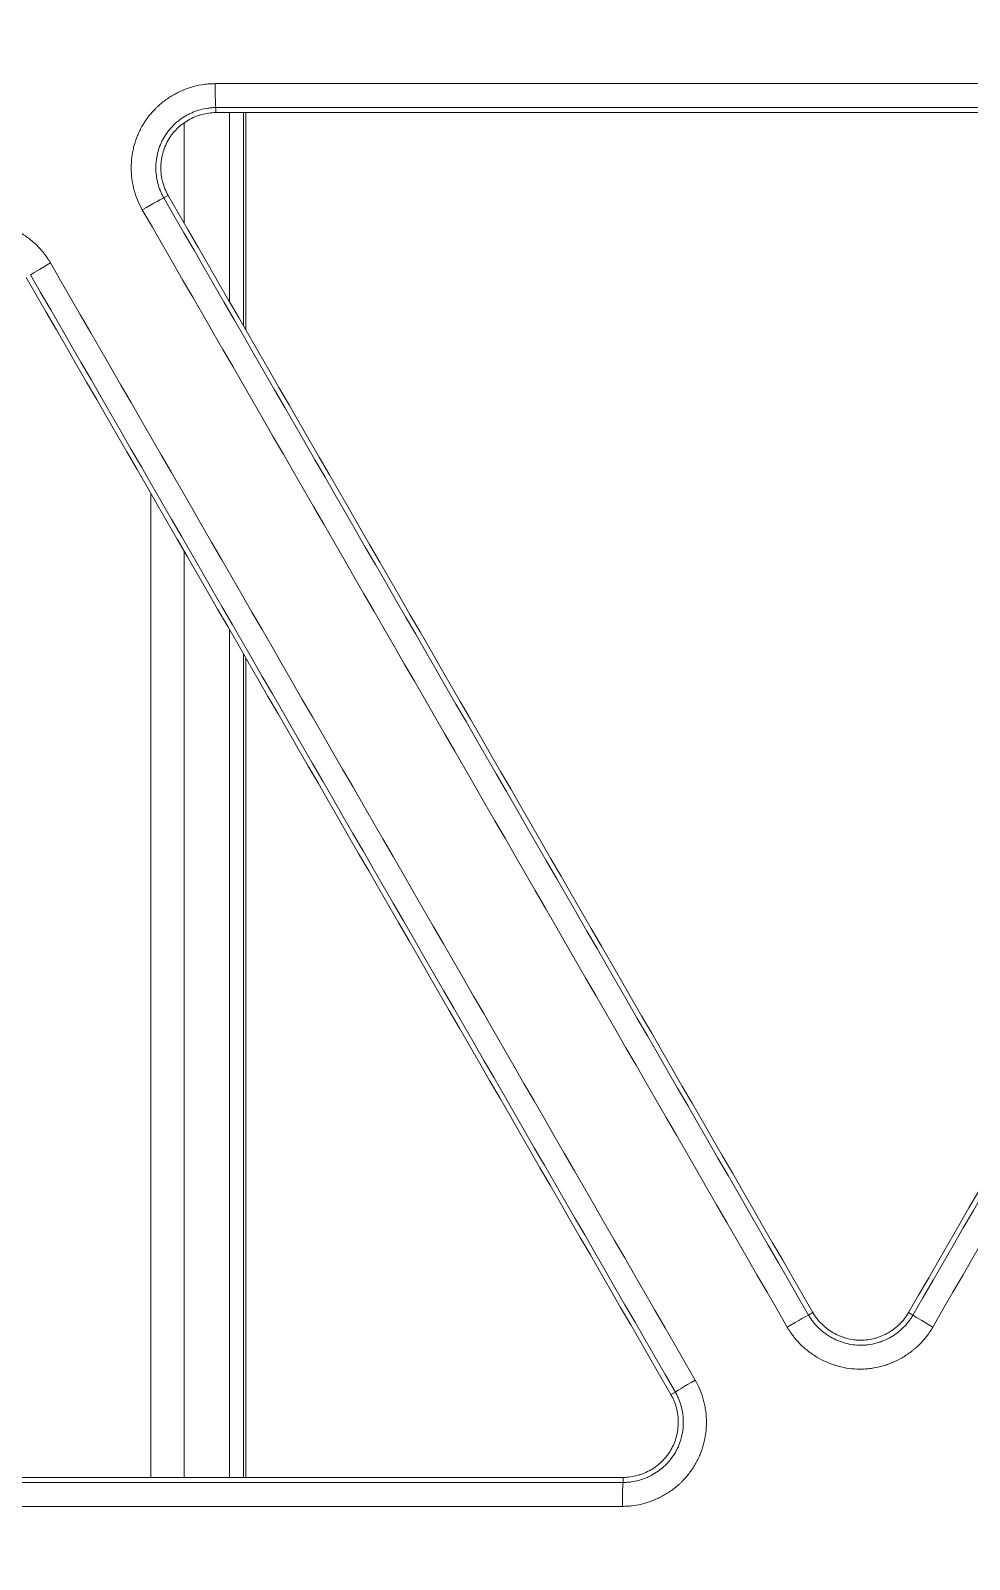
# Model space of a CAD drawing. Header units: inches. Extents: x 405346 to 489838, y -25612 to 14934.
# Drawn here: x 467052.82 to 467071.44, y 4321.43 to 4351.74 of the extents above; entities that cross this region are included whole.
import ezdxf

# ---------------------------------------------------------------- set-up
doc = ezdxf.new("R2010")
doc.units = ezdxf.units.IN
doc.header["$LTSCALE"] = 200
doc.header["$MEASUREMENT"] = 0
doc.layers.add('SS-EQ', color=2, linetype='Continuous', lineweight=20)

# ---------------------------------------------------------------- blocks, each defined once
blk = doc.blocks.new('4way무풍')
at = {"layer": 'SS-EQ'}
for p, q in [((-187.7710692955439, 28.78215791362784), (-187.7711869863019, 28.68233715994072)), ((-187.5047764776279, 24.93483288069672), (-187.5047764776279, 28.68136701418991)), ((-187.2214730886372, 24.44607433776899), (-187.2214730886372, 28.67952424226193)), ((-187.1786081873175, 28.68157706409824), (-187.1786081873175, 24.36967750289983)), ((-188.3980593676449, 28.47093392959938), (-188.3980593676449, 26.48213497327377)), ((-188.718935285364, 27.04078833431727), (-188.8048794464443, 26.99109553589639)), ((-189.0623097598802, 21.13075315974773), (-189.0623097598802, 1.626463571680757)), ((-188.3980593676449, 19.97934004553633), (-188.3980593676449, 1.626274158114433)), ((-187.5047764776279, 1.626274158114433), (-187.5047764776279, 18.43203795295928)), ((-187.2214730886383, 1.628357016282875), (-187.2214730886372, 17.94323120961992)), ((-187.1786081873175, 17.86675529385778), (-187.1786081873175, 1.625954649955555)), ((-176.0175098864349, 4.842666095509227), (-175.9315416157212, 4.892364949822515)), ((-174.036044745862, 4.892364928226383), (-173.9490644422649, 4.842209927607581)), ((-178.747035979905, 3.266837787201496), (-178.6600472960504, 3.316994334693184)), ((-179.6947233282711, 1.525434970989537), (-179.6948106507822, 1.625288749195506))]:
    blk.add_line(p, q, dxfattribs=at)
for centre, major_axis, ratio, start_param, end_param in [((-187.7705110308854, 29.25571798855764), (0, -0.4738490601203892), 0.03373459332200956, 4.710823222091021, 6.248338750362073), ((-189.2148440981008, 26.7540545253086), (-0.4103655952522485, -0.2369240595850156), 0.01824406198119687, 3.176505051698655, 4.741165264377307), ((-191.037149979723, 25.7019402753642), (0.4103655567884055, 0.2369241262065104), 0.01834593271804656, 1.599915865283826, 3.106680190365071), ((-176.4274907937758, 4.605653201424547), (-0.4103655338916438, -0.2369241658649502), 0.0162736142346841, 3.176503861078957, 4.740016801721282), ((-173.5388202907505, 4.605652973668537), (0.410365558553882, -0.2369241231486079), 0.01555554373730861, 3.176503464371411, 4.684883265919639), ((-178.2497964396763, 3.5535396604686), (-0.4103655655603247, -0.2369241110130652), 0.01636606129696258, 4.740311441033879, 6.248274043998194), ((-179.6940795541098, 1.051874687503674), (-0.0001044194713691496, 0.4738490486152212), 0.03260133429902803, 0.03490936023493213, 1.570728462346771)]:
    blk.add_ellipse(centre, major_axis=major_axis, ratio=ratio, start_param=start_param, end_param=end_param, dxfattribs=at)
for points, knots in [([(-346.3586152342846, -0.0002381971271969824), (-346.358615234986, 27.81152594736615), (-346.3586200064554, 55.62329006511278), (-346.3586175411046, 97.34093619993281), (-346.3586152480355, 111.2468182378847), (-346.3586162311984, 139.0585822961315), (-346.358619239787, 152.9644643214056), (-346.3586466553866, 180.7762282946353), (-346.3586198327537, 194.6821102496365), (-346.3587697917809, 222.4938740885725), (-346.3589256727016, 236.3997559724557), (-346.358451412217, 257.2585787568669), (-346.3583012259062, 264.2115175971486), (-346.3589754128407, 272.9026980614767), (-346.3592512592641, 274.6409357111623), (-346.359117151512, 277.2482860214988), (-346.3589413873408, 278.1174013212392), (-346.3583182667324, 279.8556288740897), (-346.3579072160445, 280.7247415031215), (-346.3577131156654, 282.0284152657482), (-346.3577308685678, 282.462974139224), (-346.35809166877, 283.3320955574628), (-346.3585451518879, 283.766659274082), (-346.3589648334988, 284.4185012466814), (-346.3590920817107, 284.6357816551067), (-346.3588443755398, 285.0703365457492), (-346.3583514310603, 285.2876097103897), (-346.3553866926541, 285.7221336389355), (-346.3529344373184, 285.9393846249034), (-346.3454423922634, 286.3738574718957), (-346.3404637801681, 286.5910800160667), (-346.3219637856968, 287.2427075210321), (-346.3049341734844, 287.6770729730181), (-346.2617195767446, 288.5457007403953), (-346.2354841530407, 288.9799624945714), (-346.1736915708605, 289.8483810017717), (-346.1381408397467, 290.2825378262141), (-346.0778102311815, 290.9336941526033), (-346.0565269795673, 291.1507757150034), (-346.011704743512, 291.5841350427113), (-345.893966805795, 292.6659884227196), (-345.7479999691541, 293.7401668036366), (-345.4789327662348, 295.4491947463886), (-345.3266384597613, 296.2988798259174), (-344.8169976230634, 298.8335908680851), (-344.4068870857568, 300.504271015427), (-343.6868189716361, 302.9817695727074), (-343.17181141217, 304.6239294846039), (-342.2940307973818, 307.0585478076559), (-341.6379104887561, 308.6623406868176), (-341.1187398190601, 309.8578224435699), (-340.941165962697, 310.2550882442413), (-340.7134924567653, 310.7501190382283), (-340.6676591931972, 310.8490760788158), (-340.5755165767602, 311.0466304713883), (-340.4365722308856, 311.3424592307383), (-339.9190973187659, 312.4216489235107), (-339.0289021593868, 314.1577062625321), (-338.1769777981424, 315.6591232419984), (-336.8541056243216, 317.8802800829723), (-335.912284633812, 319.3198111969417), (-334.4099039134963, 321.4173924131999), (-333.378436353907, 322.7952099005745), (-331.7413275214672, 324.8000428325167), (-330.5893814115907, 326.0949215490771), (-329.7023253117163, 327.0501806755714), (-329.4027887353059, 327.3659491668549), (-329.0234989536681, 327.7573078619683), (-328.9473957617851, 327.8354134335719), (-328.7948869455267, 327.9910996292991), (-328.5656012084711, 328.2239130039914), (-327.719147840147, 329.0696987750655), (-326.3029330547969, 330.4110875928198), (-324.3495274803872, 332.1103831781521), (-322.331761494475, 333.7214955651479), (-320.943877139165, 334.7370555941388), (-319.5345899822341, 335.7232906450842), (-318.819236729884, 336.2017343459758), (-317.3670541306931, 337.129196348767), (-315.8933984229304, 338.0272370437759), (-314.3764002056553, 338.865892148692), (-313.2221295719729, 339.4722459548743), (-312.834617758195, 339.6705892241495), (-312.2491721119039, 339.9623797571749), (-312.0536132093767, 340.0585460620461), (-311.661881827374, 340.2485932639563), (-309.8960302103455, 341.0936646520448), (-308.1027823566911, 341.8479549165631), (-305.6802898808816, 342.7493108630622), (-304.05478186769, 343.3153783784437), (-302.4083603615286, 343.8121458967078), (-299.9230175273736, 344.505237735768), (-298.2451660661467, 344.8978571426589), (-295.6965203338822, 345.3811845074239), (-294.8416576168513, 345.5246843575874), (-293.7663339986695, 345.681707710598), (-293.5509318176848, 345.7119941576893), (-293.1194491780271, 345.7703194589735), (-292.9033276334607, 345.7983634048177), (-292.2542012907015, 345.8790731015355), (-291.821378922519, 345.928201697545), (-290.5226986161842, 346.0616331962456), (-289.6566275947176, 346.1319898585022), (-288.3570974434482, 346.2097951749273), (-287.9238501205842, 346.2311083809178), (-287.0572158351069, 346.2645941624771), (-286.6238290283819, 346.2767772594995), (-285.9736362681344, 346.2876825933786), (-285.7568857515944, 346.2900340218579), (-285.3233559114201, 346.292854036013), (-285.1065762073978, 346.2932980951414), (-284.6730063991857, 346.2935159655406), (-284.4562179893243, 346.2934015928065), (-284.0226402935113, 346.2931296207705), (-283.8058504715096, 346.2929362788415), (-283.1554819514467, 346.2924309303265), (-282.7219053319258, 346.2922670369335), (-281.8547562927471, 346.2922045136465), (-281.4211836374713, 346.2922941210804), (-280.1204675848178, 346.2926869814547), (-279.2533258262488, 346.2930977509964), (-277.519037698231, 346.2936187863119), (-276.6518911347002, 346.2937151326244), (-274.0504475608597, 346.2937494768641), (-272.3161478142495, 346.2935084936018), (-267.1132530823176, 346.2930850166315), (-263.6446595350523, 346.2929717050231), (-256.707474541378, 346.2930089624663), (-253.2388820418079, 346.2931338472202), (-242.8331045377259, 346.2934591026192), (-235.8959195288526, 346.2935039234762), (-222.0215494934751, 346.2935401331237), (-215.0843644665962, 346.2935626110025), (-194.2728093592697, 346.2936238550535), (-180.3984392522079, 346.2936428585786), (-152.6496989708651, 346.2936767183302), (-138.7753287899667, 346.2936913870283), (-111.0265884203086, 346.2937223192182), (-97.15221822804774, 346.2937394125356), (-69.40347782174061, 346.293756366102), (-55.52910760756103, 346.2937556088005), (-34.71755229224517, 346.2937769253182), (-27.78036718827758, 346.2937883361024), (-13.90599695048642, 346.2937620428835), (-6.968811816292328, 346.2937230162202), (-0.03162672867561792, 346.2937743501223)], [0, 0, 0, 0, 0.1250000000000197, 0.1250000000000197, 0.1875000000000295, 0.1875000000000295, 0.2500000000000394, 0.2500000000000394, 0.3125000000000492, 0.3125000000000492, 0.3750000000000591, 0.3750000000000591, 0.4062500000000642, 0.4062500000000642, 0.4140625000000655, 0.4140625000000655, 0.4179687500000661, 0.4179687500000661, 0.4218750000000667, 0.4218750000000667, 0.4238281250000669, 0.4238281250000669, 0.4257812500000671, 0.4257812500000671, 0.4267578125000672, 0.4267578125000672, 0.4277343750000673, 0.4277343750000673, 0.4287109375000674, 0.4287109375000674, 0.4296875000000675, 0.4296875000000675, 0.4316406250000679, 0.4316406250000679, 0.4335937500000683, 0.4335937500000683, 0.4355468750000687, 0.4355468750000687, 0.4365234375000689, 0.4365234375000689, 0.4375000000000692, 0.4414062500000702, 0.4414062500000702, 0.4453125000000712, 0.4453125000000712, 0.4531250000000732, 0.4531250000000732, 0.4570312500000742, 0.4609375000000752, 0.4648437500000762, 0.4648437500000762, 0.4667968750000767, 0.4667968750000767, 0.4672851562500768, 0.4672851562500768, 0.467773437500077, 0.4687500000000771, 0.4726562500000774, 0.4765625000000778, 0.4765625000000778, 0.4843750000000782, 0.4843750000000782, 0.4882812500000783, 0.4921875000000784, 0.4960937500000785, 0.4960937500000785, 0.4980468750000784, 0.4980468750000784, 0.4985351562500784, 0.4985351562500784, 0.4990234375000783, 0.5000000000000779, 0.5039062500000764, 0.5078125000000747, 0.5117187500000732, 0.5156250000000715, 0.5156250000000715, 0.5195312500000699, 0.5195312500000699, 0.5234375000000683, 0.5273437500000667, 0.5273437500000667, 0.5292968750000658, 0.5292968750000658, 0.5302734375000656, 0.5302734375000656, 0.5312500000000653, 0.5390625000000641, 0.5390625000000641, 0.5429687500000635, 0.5468750000000628, 0.5468750000000628, 0.554687500000062, 0.554687500000062, 0.5585937500000616, 0.5585937500000616, 0.5595703125000613, 0.5595703125000613, 0.5605468750000611, 0.5605468750000611, 0.5625000000000607, 0.5625000000000607, 0.5664062500000602, 0.5664062500000602, 0.5683593750000601, 0.5683593750000601, 0.57031250000006, 0.57031250000006, 0.5712890625000598, 0.5712890625000598, 0.5722656250000597, 0.5722656250000597, 0.5732421875000597, 0.5732421875000597, 0.5742187500000596, 0.5742187500000596, 0.5761718750000595, 0.5761718750000595, 0.5781250000000594, 0.5781250000000594, 0.5820312500000587, 0.5820312500000587, 0.5859375000000582, 0.5859375000000582, 0.593750000000057, 0.593750000000057, 0.6093750000000547, 0.6093750000000547, 0.6250000000000525, 0.6250000000000525, 0.6562500000000482, 0.6562500000000482, 0.6875000000000439, 0.6875000000000439, 0.7500000000000351, 0.7500000000000351, 0.8125000000000262, 0.8125000000000262, 0.8750000000000175, 0.8750000000000175, 0.9375000000000088, 0.9375000000000088, 0.9687500000000044, 0.9687500000000044, 1, 1, 1, 1]), ([(-0.0316516616017147, 345.0986409044049), (-6.961098978133831, 345.0985893870026), (-13.89054630684289, 345.0986113254369), (-27.74944095233436, 345.0985497039313), (-34.67888827294671, 345.0984717323504), (-55.46723023493691, 345.0982113998274), (-69.32612487952862, 345.0979923833589), (-97.04391413459143, 345.0973404672937), (-110.9028087454095, 345.0969103954055), (-138.6205979417043, 345.095865806619), (-152.4794925330806, 345.0952913579184), (-180.1972815853333, 345.0932513554517), (-194.0561760568964, 345.0918592835297), (-214.8445176752312, 345.0891506384473), (-221.7739648667043, 345.0881473094909), (-235.6328592207223, 345.0859542831328), (-242.5623063958792, 345.0847388251971), (-256.4212006038794, 345.0817612751943), (-263.3506476646381, 345.0801487739203), (-272.0124566263426, 345.0789984870822), (-273.7448184318997, 345.0788499024047), (-276.3433610652862, 345.0782837354157), (-277.2095419268417, 345.0780175442317), (-278.9419035858929, 345.0771676315094), (-279.8080824459419, 345.0765332101698), (-281.107358225159, 345.0758431361608), (-281.5404518168352, 345.0756571892427), (-282.4066481825702, 345.0755273912012), (-282.8397549842449, 345.0756883382388), (-283.7059451471908, 345.0753954334503), (-284.1390338815326, 345.0750883330255), (-284.7886290864083, 345.0736564593092), (-285.0051574268493, 345.0730951217595), (-285.4381596897426, 345.0705369835566), (-285.6546346943417, 345.0685691085172), (-286.3039316653844, 345.0592720864696), (-286.7366136008412, 345.0482292353705), (-287.6016192482181, 345.0166417740745), (-288.033947781246, 344.9962262131214), (-289.3304079489479, 344.9210457849711), (-290.1940113874692, 344.8522736942513), (-291.48835781842, 344.7210425396965), (-291.9196301697625, 344.6726198215683), (-292.5662728234018, 344.5929359536648), (-292.7817907697467, 344.5651962356322), (-293.2119392526141, 344.5074723212849), (-294.2855902355475, 344.3574895526014), (-295.3506909057642, 344.1793094608419), (-297.8907685564245, 343.6983717278547), (-299.5626145770152, 343.3067148918531), (-302.0384935114618, 342.614062517394), (-303.6784553536027, 342.1172581181269), (-305.2971974140174, 341.5504753638998), (-307.7093025834305, 340.6475105778154), (-309.2960567577729, 339.9752386847546), (-311.0564064853042, 339.1373171770737), (-311.3492822889957, 338.9959625453113), (-311.6413808959965, 338.8520449000982), (-311.8359401647169, 338.7555288414932), (-311.933142496654, 338.7069804536707), (-312.4181300718474, 338.4631065298955), (-312.8033077099758, 338.2641568476747), (-313.9504936163432, 337.6558797480693), (-314.7041599097578, 337.2351311689781), (-316.1895951528216, 336.3636539385901), (-316.9213643690736, 335.9129256510496), (-318.363189172145, 334.9817405131366), (-319.0732402745252, 334.5012775223987), (-320.4716746946666, 333.5106857331272), (-321.8484642880985, 332.4904595717409), (-323.848802914437, 330.8713387060048), (-325.7839160066064, 329.1629162929166), (-327.0299322478113, 327.9636457907142), (-327.7946378580021, 327.1948593923611), (-327.9468760890834, 327.0401397714843), (-328.2499404303906, 326.728767168447), (-328.400513016327, 326.5723743718851), (-328.8492519529306, 326.1012101421477), (-329.1444917957454, 325.7843999804336), (-330.0185787163682, 324.8259541088037), (-331.1530228194343, 323.5266623640235), (-332.7631318609056, 321.5146378188982), (-333.7760124934575, 320.1315834394349), (-334.7586670299659, 318.7277019438835), (-335.2348696190367, 318.015339624334), (-336.1570558941295, 316.5697928184599), (-336.6030417787276, 315.8366098469193), (-337.4646230239011, 314.3493034734245), (-338.2958108178615, 312.8410546532681), (-339.06540950448, 311.2903681983422), (-339.4806250906507, 310.4059222329696), (-339.5265281709301, 310.3074511686892), (-339.61776396009, 310.1103366295604), (-339.7537527496499, 309.8144283249135), (-340.065016582197, 309.122323128954), (-340.3215138258208, 308.5262735951808), (-340.8209212159367, 307.3304592906945), (-341.4505830623127, 305.7261377279279), (-342.2881273634907, 303.2904115804505), (-342.775788354194, 301.6472615796994), (-343.4543182596663, 299.168054903715), (-343.8360151025752, 297.4959303760569), (-344.3018873302835, 294.9585752539265), (-344.439380279598, 294.1079236392065), (-344.6185830354546, 292.8245534197794), (-344.7014222270984, 292.181019285205), (-344.7861261157811, 291.4269641408971), (-344.8198549913741, 291.1030941590274), (-344.8417675751791, 290.8870240684067), (-344.8524377090113, 290.7789037199893), (-344.9457956674677, 289.8060371616621), (-345.0099212392897, 288.9411930184011), (-345.0780948908863, 287.6438170971558), (-345.0962133447191, 287.2113404164252), (-345.116318655249, 286.5625977019102), (-345.1218285292584, 286.3463454643797), (-345.1304117932268, 285.9138314475467), (-345.1334179308467, 285.6975694080366), (-345.1375643410918, 285.2650379860321), (-345.1386775895699, 285.0487684961922), (-345.1400329482977, 284.6162260357422), (-345.1404176586705, 284.399953617589), (-345.1413010644341, 283.751135195684), (-345.1414053085949, 283.3185875423825), (-345.1413538857716, 282.6697652440718), (-345.1412847657544, 282.4534909445904), (-345.1412846966949, 282.0209428890095), (-345.1413199390258, 281.8046690008179), (-345.1415020954137, 281.1558476381293), (-345.1417217718054, 280.7233004513449), (-345.1424805666975, 279.4256592763325), (-345.1430711839701, 278.5605654821661), (-345.1438227450532, 276.8303762229995), (-345.1440450125165, 275.9652809954558), (-345.1445176297123, 273.3699945526648), (-345.1446760140885, 271.639802972359), (-345.1459209839539, 262.9888468126276), (-345.1474856900992, 256.0680840600979), (-345.1517561302622, 235.3057940461426), (-345.1537148680601, 221.4642635848962), (-345.1570812345726, 193.7812010383226), (-345.1584684510304, 179.9396697365779), (-345.1604258674499, 152.2566070709238), (-345.1609724875398, 138.415075702983), (-345.1619786555223, 110.7320129605087), (-345.1631872608336, 69.20741882250506), (-345.1636475437375, 27.68282462550144), (-345.1636478946083, -0.0002381971266584658)], [0, 0, 0, 0, 0.03125000000001234, 0.03125000000001234, 0.06250000000002469, 0.06250000000002469, 0.1250000000000494, 0.1250000000000494, 0.1875000000000741, 0.1875000000000741, 0.2500000000000988, 0.2500000000000988, 0.3125000000001235, 0.3125000000001235, 0.3437500000001358, 0.3437500000001358, 0.3750000000001481, 0.3750000000001481, 0.4062500000001605, 0.4062500000001605, 0.4140625000001636, 0.4140625000001636, 0.417968750000165, 0.417968750000165, 0.4218750000001665, 0.4218750000001665, 0.4238281250001671, 0.4238281250001671, 0.4257812500001677, 0.4257812500001677, 0.4277343750001683, 0.4277343750001683, 0.4287109375001686, 0.4287109375001686, 0.429687500000169, 0.429687500000169, 0.4316406250001696, 0.4316406250001696, 0.4335937500001701, 0.4335937500001701, 0.4375000000001711, 0.4375000000001711, 0.4394531250001715, 0.4394531250001715, 0.4404296875001717, 0.4404296875001717, 0.4414062500001719, 0.4453125000001724, 0.4453125000001724, 0.4531250000001731, 0.4531250000001731, 0.4570312500001734, 0.4609375000001737, 0.4609375000001737, 0.4687500000001742, 0.4687500000001742, 0.4697265625001744, 0.4702148437501742, 0.4702148437501742, 0.4707031250001742, 0.4707031250001742, 0.4726562500001743, 0.4726562500001743, 0.4765625000001744, 0.4765625000001744, 0.4804687500001745, 0.4804687500001745, 0.4843750000001746, 0.4843750000001746, 0.4882812500001747, 0.4921875000001748, 0.4960937500001749, 0.500000000000175, 0.500000000000175, 0.500976562500175, 0.500976562500175, 0.5019531250001751, 0.5019531250001751, 0.5039062500001752, 0.5039062500001752, 0.5078125000001753, 0.5117187500001754, 0.5156250000001755, 0.5156250000001755, 0.5195312500001755, 0.5195312500001755, 0.5234375000001756, 0.5234375000001756, 0.5273437500001757, 0.5312500000001759, 0.5312500000001759, 0.5317382812501759, 0.5317382812501759, 0.5322265625001759, 0.533203125000176, 0.5351562500001761, 0.5351562500001761, 0.5390625000001762, 0.5429687500001763, 0.5468750000001764, 0.5468750000001764, 0.5546875000001766, 0.5546875000001766, 0.5585937500001767, 0.5585937500001767, 0.5605468750001767, 0.5615234375001766, 0.5620117187501766, 0.5620117187501766, 0.5625000000001765, 0.5625000000001765, 0.5664062500001766, 0.5664062500001766, 0.5683593750001766, 0.5683593750001766, 0.5693359375001766, 0.5693359375001766, 0.5703125000001765, 0.5703125000001765, 0.5712890625001765, 0.5712890625001765, 0.5722656250001764, 0.5722656250001764, 0.5742187500001762, 0.5742187500001762, 0.575195312500176, 0.575195312500176, 0.5761718750001756, 0.5761718750001756, 0.5781250000001749, 0.5781250000001749, 0.5820312500001731, 0.5820312500001731, 0.5859375000001713, 0.5859375000001713, 0.5937500000001681, 0.5937500000001681, 0.625000000000155, 0.625000000000155, 0.6875000000001291, 0.6875000000001291, 0.7500000000001033, 0.7500000000001033, 0.8125000000000775, 0.8125000000000775, 0.8750000000000516, 1, 1, 1, 1]), ([(-189.2309719330117, 26.75472130796799), (-189.267686305764, 26.81830935045139), (-189.2996532191798, 26.88364529235393), (-189.3546350484869, 27.0176130879152), (-189.377648611283, 27.08624543973605), (-189.4054938182066, 27.19165159513899), (-189.4136593849943, 27.22719792723551), (-189.4242037977638, 27.28114477491647), (-189.4274311547789, 27.29922236280073), (-189.433272926194, 27.33532373279422), (-189.4358939586797, 27.35337996919073), (-189.4475221190316, 27.44368849598139), (-189.4567175950953, 27.588356345238), (-189.4475199933616, 27.73336471867995), (-189.4358135557033, 27.82410525542475), (-189.4331674442326, 27.84228876273531), (-189.4273062122211, 27.87843108773206), (-189.4240897759108, 27.89640812607991), (-189.4135922164411, 27.95005990180738), (-189.4054638485003, 27.98545563108126), (-189.3777245847616, 28.09053825332344), (-189.354774995907, 28.15912567411109), (-189.3135245541199, 28.25975890352327), (-189.2986328976468, 28.29292740085353), (-189.2664943493812, 28.35848878911548), (-189.2491802374038, 28.3909853691694), (-189.194375470119, 28.48589284995358), (-189.1133975400275, 28.60624566054787), (-189.0174057937672, 28.71484086163422), (-188.9527071731518, 28.77902924898386), (-188.9395312377435, 28.79168194518395), (-188.9127024328546, 28.81661384218251), (-188.8990489886662, 28.82889160659351), (-188.8576723450803, 28.86490028771827), (-188.8294362812529, 28.88789985164521), (-188.7428262764047, 28.95396185717435), (-188.6825596633225, 28.99410172819607), (-188.588407952016, 29.04851821584802), (-188.5403906920887, 29.07427279277266), (-188.490936485109, 29.09780851355417), (-188.4576425892598, 29.11299803537637), (-188.4408138476279, 29.12034968964333), (-188.3564392144697, 29.15559494165886), (-188.2191605770451, 29.20274084827335), (-188.0774138513303, 29.23176037091838), (-187.969366159512, 29.24647562879175), (-187.9330596881, 29.25020189748155), (-187.8598424470648, 29.25520288275768), (-187.8231904139066, 29.25645962310156), (-187.7864961165184, 29.25645992135123)], [0, 0, 0, 0, 0.06249999999998335, 0.06249999999998335, 0.1249999999999669, 0.1249999999999669, 0.1562499999999628, 0.1562499999999628, 0.1718749999999595, 0.1718749999999595, 0.187499999999956, 0.187499999999956, 0.2499999999999397, 0.3124999999999233, 0.3124999999999233, 0.3281249999999177, 0.3281249999999177, 0.3437499999999123, 0.3437499999999123, 0.3749999999999027, 0.3749999999999027, 0.437499999999884, 0.437499999999884, 0.4687499999998788, 0.4687499999998788, 0.4999999999998737, 0.4999999999998737, 0.5624999999998544, 0.6249999999998352, 0.6249999999998352, 0.6406249999998384, 0.6406249999998384, 0.6562499999998416, 0.6562499999998416, 0.6874999999998479, 0.6874999999998479, 0.7499999999998623, 0.7499999999998623, 0.7812499999998597, 0.7968749999998692, 0.7968749999998692, 0.8124999999998788, 0.8124999999998788, 0.8749999999999191, 0.9374999999999595, 0.9374999999999595, 0.9687499999999797, 0.9687499999999797, 1, 1, 1, 1]), ([(-187.7710692955482, 28.78215791354264), (-187.7743026819927, 28.78215631947869), (-187.777630287379, 28.78214041930391), (-187.7841906482581, 28.78208020234402), (-187.7940297207045, 28.78194718868141), (-187.8038643974015, 28.78168641407362), (-187.8235279141626, 28.78099519591171), (-187.8366315794992, 28.78030803425459), (-187.8759044532437, 28.7775728099924), (-187.9018675830811, 28.77486403041931), (-187.9791286301592, 28.7641950605046), (-188.0804736719987, 28.74321319882538), (-188.1786225761915, 28.7092985119234), (-188.2389518619292, 28.68400045119959), (-188.2509833233046, 28.67872663809357), (-188.2747850236198, 28.66783604232019), (-188.3101427896893, 28.65096744666128), (-188.3444829175805, 28.63252661064129), (-188.4118300449882, 28.59358537610219), (-188.4549574769904, 28.5648890580516), (-188.5169609219713, 28.51769271852995), (-188.5371790901944, 28.5012660069766), (-188.5766891907041, 28.46698181769616), (-188.5959884670496, 28.44910658241286), (-188.6516465551403, 28.39407530380905), (-188.7204861115915, 28.31648746058734), (-188.7785249651082, 28.23042838217912), (-188.8177473323509, 28.16250608794538), (-188.8301289017293, 28.13924079182274), (-188.8530916057532, 28.0923025777607), (-188.863722033206, 28.06855362240842), (-188.8931494471875, 27.99649645505013), (-188.9094940289185, 27.9473817117212), (-188.9292358750272, 27.87213924584741), (-188.9379086899743, 27.83412399419799), (-188.9447698927981, 27.79551296766947), (-188.948936957494, 27.76963841276002), (-188.9508175448275, 27.75662429826095), (-188.9591373430026, 27.69168524490969), (-188.9656785958286, 27.58790805591423), (-188.9591733887764, 27.48437230715732), (-188.9492801306577, 27.40681329564423), (-188.945132382401, 27.38091931102398), (-188.9351486505963, 27.32941497514959), (-188.9293468744976, 27.30396070162466), (-188.9095477577428, 27.22847835565964), (-188.8931673798532, 27.17932680435385), (-188.863764801203, 27.10737680879133), (-188.8478514429189, 27.07184763912364), (-188.8271076352935, 27.03119814609974), (-188.8161805872248, 27.01107759511307), (-188.8113773755257, 27.00249871096073), (-188.8081483783381, 26.99678933314204), (-188.8064967064728, 26.99389843388847), (-188.8048794464271, 26.99109553588293)], [0, 0, 0, 0, 0.003906249999994227, 0.003906249999994227, 0.007812499999988565, 0.0156249999999778, 0.0156249999999778, 0.03124999999995581, 0.03124999999995581, 0.0624999999999114, 0.0624999999999114, 0.1249999999998229, 0.1874999999997343, 0.1874999999997343, 0.2031249999997273, 0.2031249999997273, 0.2187499999997202, 0.2499999999997348, 0.2499999999997348, 0.3124999999997343, 0.3124999999997343, 0.3437499999997342, 0.3437499999997342, 0.3749999999997341, 0.3749999999997341, 0.4374999999997589, 0.4999999999997836, 0.4999999999997836, 0.5312499999997944, 0.5312499999997944, 0.5624999999998052, 0.5624999999998052, 0.6249999999998301, 0.6249999999998301, 0.6562499999998486, 0.6718749999998548, 0.6718749999998548, 0.687499999999861, 0.687499999999861, 0.7499999999998895, 0.812499999999918, 0.812499999999918, 0.8437499999999322, 0.8437499999999322, 0.8749999999999464, 0.8749999999999464, 0.9374999999999786, 0.9374999999999786, 0.9687499999999946, 0.9843749999999956, 0.9921874999999962, 0.9960937499999981, 0.9960937499999981, 1, 1, 1, 1]), ([(-188.7189352853575, 27.04078833430865), (-188.7430175634289, 27.08250008184218), (-188.7642142273016, 27.12593269920058), (-188.8002555778213, 27.21426268638842), (-188.8301702513369, 27.30436418677833), (-188.848317207652, 27.39786829418946), (-188.8559202595069, 27.45738942522777), (-188.8572544090481, 27.46936675863303), (-188.859528856945, 27.4932759455454), (-188.8623561584275, 27.52910980827249), (-188.8634586717824, 27.56485536810697), (-188.8634047262999, 27.63623083660141), (-188.8603682469188, 27.683660866752), (-188.851264298996, 27.75457300798825), (-188.8474686107095, 27.77817142596984), (-188.8383109250057, 27.82528807259906), (-188.8329436835863, 27.84879480038837), (-188.8147007336229, 27.91818134460838), (-188.7845677123226, 28.00836630438633), (-188.7427810190573, 28.09387616223358), (-188.7068067897765, 28.15614945190425), (-188.6940021728343, 28.17663227573982), (-188.6672507876697, 28.21633572099735), (-188.6532620394987, 28.23563654043148), (-188.6095242418437, 28.29194704910424), (-188.5780119626494, 28.32737226831623), (-188.527322595261, 28.37743597522248), (-188.5011195063259, 28.4016964512877), (-188.4736205053308, 28.42479239973248), (-188.4549968575164, 28.43992821898561), (-188.44552590444, 28.44737527068133), (-188.3977624556277, 28.48370591622631), (-188.3183544861736, 28.53640902465786), (-188.2332007206245, 28.5786729186986), (-188.1671279153648, 28.60636019494173), (-188.1446827725789, 28.61493588899443), (-188.0992583202493, 28.6306179097772), (-188.0764110246604, 28.63768255259819), (-188.0074693420364, 28.65657848944585), (-187.9609770214895, 28.66612249676202), (-187.8669121011969, 28.67900115935289), (-187.8193397347164, 28.68233715544851), (-187.7711869863041, 28.68233715994072)], [0, 0, 0, 0, 0.0625000000000081, 0.0625000000000081, 0.1250000000000162, 0.1875000000000244, 0.1875000000000244, 0.2031250000000265, 0.2031250000000265, 0.2187500000000286, 0.2500000000000305, 0.2500000000000305, 0.3125000000000345, 0.3125000000000345, 0.343750000000041, 0.343750000000041, 0.3750000000000473, 0.3750000000000473, 0.4375000000000558, 0.5000000000000644, 0.5000000000000644, 0.5312500000000602, 0.5312500000000602, 0.562500000000056, 0.562500000000056, 0.6250000000000262, 0.6250000000000262, 0.6562500000000115, 0.6718749999999925, 0.6718749999999925, 0.6874999999999734, 0.6874999999999734, 0.7499999999999789, 0.8124999999999843, 0.8124999999999843, 0.8437499999999869, 0.8437499999999869, 0.8749999999999896, 0.8749999999999896, 0.9374999999999948, 0.9374999999999948, 1, 1, 1, 1]), ([(-193.9423646258269, 25.70254799453093), (-193.9056396345516, 25.76615310484884), (-193.865029555574, 25.82651553151256), (-193.77648482165, 25.94112694940555), (-193.7285490488067, 25.99537500755314), (-193.6511851738261, 26.07218975181287), (-193.624484201417, 26.09703262371552), (-193.5830391778574, 26.13313380043766), (-193.5689974980914, 26.14496664441387), (-193.5406547825185, 26.16807424432174), (-193.5263288983449, 26.1793710118648), (-193.4539383726749, 26.23458886216124), (-193.3332647147859, 26.31487211979194), (-193.2031160738773, 26.37939515912135), (-193.1187052390824, 26.4146190179713), (-193.1016399472845, 26.42141775838064), (-193.0674175441265, 26.43441121941816), (-193.0502450585834, 26.44061349644868), (-192.9985457342237, 26.45834650105804), (-192.9638372432504, 26.46900443798164), (-192.8589927040958, 26.49752332873522), (-192.7881409033829, 26.51194528461569), (-192.6804001596763, 26.52654869487503), (-192.6442419167286, 26.53024096488368), (-192.5714206896429, 26.53520035834547), (-192.5346316830698, 26.53646139045578), (-192.4250547455229, 26.53647671256088), (-192.2803592374387, 26.5265580785187), (-192.138335392443, 26.49776784235339), (-192.050407592645, 26.47386099845976), (-192.0328640665029, 26.46878272052345), (-191.9978618838496, 26.45802668235462), (-191.9803985359721, 26.45234590591519), (-191.9285138364392, 26.43453008329861), (-191.8944696162699, 26.42158514518138), (-191.7939292434643, 26.37963415804219), (-191.7290177221264, 26.34752691995942), (-191.6347917060957, 26.29321849424317), (-191.5884669098639, 26.26452172308654), (-191.5433452533433, 26.23347036905794), (-191.513535788454, 26.21223785974812), (-191.4987469695921, 26.20133986479339), (-191.4259848066577, 26.14588117199534), (-191.3164443139692, 26.05054410879206), (-191.2203864392788, 25.94226504542791), (-191.1535853269629, 25.85602366762062), (-191.1321949149172, 25.82643506853999), (-191.0912369325215, 25.76550812550489), (-191.0718026197238, 25.73436614093142), (-191.0534426980076, 25.70256747634343)], [0, 0, 0, 0, 0.06249999999998135, 0.06249999999998135, 0.1249999999999625, 0.1249999999999625, 0.1562499999999521, 0.1562499999999521, 0.1718749999999469, 0.1718749999999469, 0.1874999999999418, 0.1874999999999418, 0.2499999999998818, 0.3124999999998218, 0.3124999999998218, 0.3281249999998117, 0.3281249999998117, 0.3437499999998016, 0.3437499999998016, 0.3749999999997826, 0.3749999999997826, 0.4374999999997446, 0.4374999999997446, 0.4687499999997367, 0.4687499999997367, 0.4999999999997289, 0.4999999999997289, 0.5624999999997132, 0.6249999999996976, 0.6249999999996976, 0.6406249999997101, 0.6406249999997101, 0.6562499999997226, 0.6562499999997226, 0.6874999999997469, 0.6874999999997469, 0.7499999999997964, 0.7499999999997964, 0.7812499999998309, 0.7968749999998475, 0.7968749999998475, 0.8124999999998641, 0.8124999999998641, 0.8749999999999086, 0.9374999999999531, 0.9374999999999531, 0.9687499999999766, 0.9687499999999766, 1, 1, 1, 1]), ([(-174.0360447458577, 4.892364928233384), (-174.0601314834285, 4.850645463163642), (-174.0871492152664, 4.81056797850807), (-174.1456245399234, 4.735186804600549), (-174.2086940168897, 4.664229356527941), (-174.2805865795535, 4.60176769830729), (-174.3283220906412, 4.565427858280238), (-174.3380257193095, 4.558284777220774), (-174.3575908065032, 4.54436216002044), (-174.3872043481996, 4.52399942794629), (-174.4176026863137, 4.505174922064327), (-174.4794270754588, 4.469540261962992), (-174.5220084200289, 4.448459434444547), (-174.5879494127011, 4.420893459295027), (-174.6102758604164, 4.412383202169738), (-174.6556409613894, 4.39675863657849), (-174.6786763614252, 4.389653299940066), (-174.7478703824272, 4.37075791060094), (-174.8410129256827, 4.351757814054793), (-174.9359280254891, 4.34517929038465), (-175.0078189872895, 4.345183289896708), (-175.0319556075147, 4.346025997116729), (-175.0797120466222, 4.349332110479266), (-175.1034198630253, 4.351791540376873), (-175.1740509571493, 4.361499728040691), (-175.2204841981586, 4.371067412704474), (-175.2891834259577, 4.38991748355568), (-175.3232944987001, 4.40047133221664), (-175.3570454584349, 4.412729291911544), (-175.3794652393645, 4.421283902134875), (-175.3906512421715, 4.425759831219032), (-175.4460099935308, 4.448949224245382), (-175.5313811994318, 4.491354331219815), (-175.6105889331445, 4.543962786217958), (-175.6676261743144, 4.58734017460191), (-175.6862820953991, 4.602490040782997), (-175.7225952993291, 4.63399446650128), (-175.7401469011768, 4.650252642936286), (-175.7910107893451, 4.700524923068228), (-175.822540489613, 4.736029810075619), (-175.8807600638937, 4.811087152877088), (-175.9074509767522, 4.85063873987038), (-175.9315416157255, 4.892364949828439)], [0, 0, 0, 0, 0.06250000000005618, 0.06250000000005618, 0.1250000000001124, 0.1875000000001684, 0.1875000000001684, 0.2031250000001756, 0.2031250000001756, 0.2187500000001829, 0.2500000000001975, 0.2500000000001975, 0.3125000000002568, 0.3125000000002568, 0.3437500000002706, 0.3437500000002706, 0.3750000000002843, 0.3750000000002843, 0.4375000000002783, 0.5000000000002723, 0.5000000000002723, 0.5312500000002693, 0.5312500000002693, 0.5625000000002665, 0.5625000000002665, 0.6250000000002949, 0.6250000000002949, 0.6562500000003091, 0.6718750000003002, 0.6718750000003002, 0.6875000000002913, 0.6875000000002913, 0.7500000000002237, 0.8125000000001561, 0.8125000000001561, 0.843750000000122, 0.843750000000122, 0.8750000000000879, 0.8750000000000879, 0.937500000000044, 0.937500000000044, 1, 1, 1, 1]), ([(-173.5537903549062, 4.605787874458199), (-173.5905124626993, 4.542186209889376), (-173.6311198765875, 4.481826854574948), (-173.7196591721047, 4.367220460552645), (-173.7675921773217, 4.3129743594655), (-173.8449517167456, 4.236161646612294), (-173.8716512158328, 4.211319302855609), (-173.9130939940903, 4.175218699330748), (-173.927135133394, 4.163385828402107), (-173.9554767355044, 4.140278160434248), (-173.9698020668824, 4.128981330216253), (-174.0421898535572, 4.07376303631537), (-174.1628592823071, 3.99347823012773), (-174.2930043954608, 3.928952741027289), (-174.3774134069205, 3.89372733277946), (-174.3944784940108, 3.886928220116533), (-174.4287011310666, 3.873933824955414), (-174.4458737346053, 3.867731109190462), (-174.4975734161571, 3.849996874087367), (-174.5322821496181, 3.839338231523922), (-174.6371274271206, 3.810817561385273), (-174.7079797369647, 3.796394880419338), (-174.8157212279712, 3.781790895008435), (-174.8518797167716, 3.778098516302799), (-174.9247014134336, 3.773139001035657), (-174.9614910828681, 3.771877922838673), (-175.0710717033759, 3.771862639817704), (-175.1434213776415, 3.776822893712706), (-175.2867841085385, 3.79617933111778), (-175.3577970527197, 3.810576308429862), (-175.44572573837, 3.834484882810398), (-175.4632694184253, 3.839563502658438), (-175.4982718631914, 3.850320208853654), (-175.5157355351994, 3.856001380250958), (-175.5676211739025, 3.873818392585125), (-175.6016659052653, 3.886764097686454), (-175.7022075046407, 3.928717260124355), (-175.7671194374438, 3.960825777970606), (-175.8613455251244, 4.015135787438971), (-175.9076702193579, 4.04383326808659), (-175.9527915704743, 4.074885198829631), (-175.9826007866687, 4.096118061801292), (-175.9973894634077, 4.107016221965807), (-176.0701508267793, 4.162475670226175), (-176.1796893123923, 4.25781339742635), (-176.2757440732249, 4.36609180138608), (-176.3425426842486, 4.452331935538074), (-176.3639322372479, 4.481919992440617), (-176.4048885247214, 4.54284551615867), (-176.424321876444, 4.573986413798207), (-176.442680998255, 4.605783917444578)], [0, 0, 0, 0, 0.06249999999997669, 0.06249999999997669, 0.1249999999999534, 0.1249999999999534, 0.1562499999999419, 0.1562499999999419, 0.1718749999999362, 0.1718749999999362, 0.1874999999999304, 0.1874999999999304, 0.2499999999998885, 0.3124999999998466, 0.3124999999998466, 0.3281249999998517, 0.3281249999998517, 0.3437499999998568, 0.3437499999998568, 0.3749999999998458, 0.3749999999998458, 0.4374999999998241, 0.4374999999998241, 0.4687499999998133, 0.4687499999998133, 0.4999999999998024, 0.4999999999998024, 0.5624999999997807, 0.5624999999997807, 0.6249999999997591, 0.6249999999997591, 0.6406249999997593, 0.6406249999997593, 0.6562499999997595, 0.6562499999997595, 0.6874999999997815, 0.6874999999997815, 0.7499999999998254, 0.7499999999998254, 0.7812499999998475, 0.7968749999998586, 0.7968749999998586, 0.8124999999998699, 0.8124999999998699, 0.8749999999999132, 0.9374999999999566, 0.9374999999999566, 0.9687499999999784, 0.9687499999999784, 1, 1, 1, 1]), ([(-176.0175098864779, 4.84266609550115), (-176.0158914387744, 4.839861314587716), (-176.01421328329, 4.836981674424779), (-176.0108798817028, 4.831319213279558), (-176.0058434309273, 4.822848193408698), (-176.0006981918048, 4.814445028735113), (-175.990263236167, 4.797728814765758), (-175.9831106441563, 4.786699827966455), (-175.9610995856232, 4.754002900930282), (-175.9457663905235, 4.73283839131003), (-175.8978735702749, 4.671164222858887), (-175.8289855401345, 4.59376661566977), (-175.7504675181346, 4.525623283178552), (-175.6983398305964, 4.485968599285687), (-175.6877487955988, 4.478177335595232), (-175.6664058352246, 4.46299713584293), (-175.6341021355286, 4.440792592757322), (-175.6009447785541, 4.420257744422108), (-175.5335119983764, 4.381375030965605), (-175.4870718124802, 4.358357941062025), (-175.4151582629166, 4.328240312636686), (-175.3908101098052, 4.31893855798708), (-175.3413373726402, 4.301854034920968), (-175.316205934679, 4.294077724190243), (-175.2407166859683, 4.273390774214569), (-175.1899091755773, 4.262978005052036), (-175.0873261616376, 4.248947419726987), (-175.0355509913991, 4.245328717521892), (-174.9571151985393, 4.245321789644558), (-174.930782140217, 4.246231294039582), (-174.8786684933708, 4.249811235519602), (-174.852793805228, 4.252477378864302), (-174.7756972873571, 4.263013450763271), (-174.7250005492672, 4.273409233170466), (-174.649978529874, 4.293923135573069), (-174.6127242237752, 4.305414616728366), (-174.5758582001858, 4.318773139690043), (-174.5513681128559, 4.328098384085201), (-174.539159932993, 4.332974403302097), (-174.4787750641199, 4.358225999913929), (-174.3856417269282, 4.404431341124693), (-174.299223572025, 4.46182492216279), (-174.236992335973, 4.509172332055913), (-174.2166359652502, 4.52571355432811), (-174.1770180515656, 4.560112842614872), (-174.1578709848762, 4.577866198837429), (-174.1023866632934, 4.632763318734231), (-174.0679974954726, 4.671536773816004), (-174.0203659991286, 4.733003362586161), (-173.9975416374907, 4.764566040187862), (-173.9726953320033, 4.80288010479537), (-173.9607264347584, 4.822417179062106), (-173.9556952625559, 4.830872498060273), (-173.9523631254751, 4.836527764747042), (-173.9506842283032, 4.839405827742628), (-173.9490644422638, 4.842209927625889)], [0, 0, 0, 0, 0.003906249999986566, 0.003906249999986566, 0.007812499999973022, 0.01562499999996225, 0.01562499999996225, 0.03124999999993983, 0.03124999999993983, 0.0624999999998942, 0.0624999999998942, 0.1249999999998037, 0.1874999999997131, 0.1874999999997131, 0.203124999999703, 0.203124999999703, 0.2187499999996929, 0.2499999999996989, 0.2499999999996989, 0.312499999999683, 0.312499999999683, 0.34374999999969, 0.34374999999969, 0.3749999999996971, 0.3749999999996971, 0.4374999999997108, 0.4374999999997108, 0.4999999999997244, 0.4999999999997244, 0.5312499999997157, 0.5312499999997157, 0.562499999999707, 0.562499999999707, 0.6249999999997213, 0.6249999999997213, 0.6562499999997433, 0.6718749999997395, 0.6718749999997395, 0.6874999999997358, 0.6874999999997358, 0.7499999999997784, 0.812499999999821, 0.812499999999821, 0.8437499999998548, 0.8437499999998548, 0.8749999999998886, 0.8749999999998886, 0.9374999999999339, 0.9374999999999339, 0.9687499999999664, 0.9843749999999826, 0.9921874999999908, 0.9960937499999953, 0.9960937499999953, 1, 1, 1, 1]), ([(-178.2651293701817, 3.55363846594533), (-178.2284151188209, 3.490050480244627), (-178.19644797568, 3.424715094440285), (-178.1414652920833, 3.290749260347743), (-178.1184511018251, 3.222118315041571), (-178.0906047278296, 3.116714880444099), (-178.0824387330177, 3.081169557890219), (-178.0718936165272, 3.027224382183856), (-178.068665975081, 3.009147161396781), (-178.0628236421357, 2.973046617151935), (-178.0602023253597, 2.954990815282632), (-178.0485727214331, 2.864684567870974), (-178.0393748069212, 2.720021045460185), (-178.0485692876443, 2.575018335533116), (-178.0602733054227, 2.484281775824094), (-178.0629189214775, 2.466098968301208), (-178.0687792209663, 2.429957543598014), (-178.071995179263, 2.411980966406056), (-178.0824912598804, 2.358330603619484), (-178.0906185824284, 2.322935855638634), (-178.1183544467173, 2.217856266185265), (-178.1413014253442, 2.14927098728471), (-178.1825469985097, 2.048641017714913), (-178.1974368717108, 2.015473614546346), (-178.2295714333598, 1.94991440156048), (-178.2468834962106, 1.9174185599943), (-178.3016825129152, 1.822511648350975), (-178.3826567253823, 1.702163481582419), (-178.4786457039906, 1.593575210753966), (-178.5433425929839, 1.52939164936704), (-178.5565181634094, 1.516739928651649), (-178.5833461763151, 1.491809984658711), (-178.5969997100813, 1.479532727788837), (-178.6383765902047, 1.443525570238149), (-178.6666127436671, 1.420527008441165), (-178.7532226612054, 1.354467733208315), (-178.813488739475, 1.314329310571575), (-178.9076384260787, 1.259913672268325), (-178.9556543693078, 1.23415919159405), (-179.0051067079109, 1.210622934906995), (-179.0383992240531, 1.195432898663365), (-179.0552274246819, 1.188080808983551), (-179.1396001076291, 1.152832587448873), (-179.276875213209, 1.105679039280819), (-179.4186173847837, 1.076645407531675), (-179.5266611617742, 1.061916647176995), (-179.5629662440473, 1.058185386173253), (-179.6361805051305, 1.053173284936888), (-179.6728334885927, 1.051911568217864), (-179.709527672394, 1.051903470936871)], [0, 0, 0, 0, 0.06249999999998102, 0.06249999999998102, 0.124999999999962, 0.124999999999962, 0.1562499999999526, 0.1562499999999526, 0.171874999999948, 0.171874999999948, 0.1874999999999435, 0.1874999999999435, 0.24999999999992, 0.3124999999998963, 0.3124999999998963, 0.3281249999998912, 0.3281249999998912, 0.3437499999998861, 0.3437499999998861, 0.3749999999998799, 0.3749999999998799, 0.4374999999998617, 0.4374999999998617, 0.4687499999998528, 0.4687499999998528, 0.4999999999998439, 0.4999999999998439, 0.5624999999998257, 0.6249999999998075, 0.6249999999998075, 0.6406249999998068, 0.6406249999998068, 0.6562499999998063, 0.6562499999998063, 0.6874999999998049, 0.6874999999998049, 0.7499999999998204, 0.7499999999998204, 0.7812499999998379, 0.7968749999998467, 0.7968749999998467, 0.8124999999998554, 0.8124999999998554, 0.8749999999999111, 0.9374999999999667, 0.9374999999999667, 0.9687499999999833, 0.9687499999999833, 1, 1, 1, 1]), ([(-178.7470359799061, 3.266837787204188), (-178.7349910339319, 3.24597531980528), (-178.723662397536, 3.224685105959018), (-178.7025265536394, 3.181473038342009), (-178.6927547619995, 3.159630212918378), (-178.6657353390586, 3.093418855923224), (-178.6358116440974, 3.003322079945468), (-178.6176426662659, 2.909729121697862), (-178.6085114884476, 2.838197299111061), (-178.6062389497458, 2.814245401895298), (-178.6032409724144, 2.766532851101323), (-178.602507302159, 2.742710281799463), (-178.6025649529435, 2.671342049692381), (-178.6056034318796, 2.623895356041702), (-178.6147221986848, 2.552926192928091), (-178.6185248016856, 2.529303409833164), (-178.6277026549388, 2.482127106067498), (-178.6330678868197, 2.458654109397478), (-178.651311519668, 2.389311020984723), (-178.6663812125958, 2.344223057167898), (-178.7023709183926, 2.256342692693121), (-178.7232900334069, 2.213549939725546), (-178.7533289326592, 2.161585369421654), (-178.7595465493488, 2.151249288359141), (-178.7722927294759, 2.130868208341491), (-178.7918855929941, 2.100715577266756), (-178.8128642680956, 2.071788976755918), (-178.856603883058, 2.015512550152963), (-178.8881316082786, 1.98008989237612), (-178.9388746723169, 1.930009439439857), (-178.9563663905012, 1.913826750746954), (-178.9925135785682, 1.882490949346695), (-179.011240524856, 1.867286354114325), (-179.0685187611353, 1.82375943504183), (-179.1478808879588, 1.771128209850444), (-179.2330029983345, 1.728904650423634), (-179.2990593450005, 1.70123882355064), (-179.3214877296537, 1.692672975173557), (-179.3669444090504, 1.676987107949927), (-179.3898022007621, 1.669923092031728), (-179.4587581812036, 1.651033197014621), (-179.5517162268605, 1.631964429878014), (-179.6467358595635, 1.625300331858143), (-179.6947975224943, 1.62528876899827)], [0, 0, 0, 0, 0.03124999999998557, 0.03124999999998557, 0.06249999999997125, 0.06249999999997125, 0.124999999999955, 0.1874999999999389, 0.1874999999999389, 0.2187499999999289, 0.2187499999999289, 0.249999999999919, 0.249999999999919, 0.3124999999998984, 0.3124999999998984, 0.3437499999998904, 0.3437499999998904, 0.3749999999998824, 0.3749999999998824, 0.4374999999998662, 0.4374999999998662, 0.4999999999998501, 0.4999999999998501, 0.5156249999998548, 0.5156249999998548, 0.5312499999998594, 0.5624999999998685, 0.5624999999998685, 0.6249999999998864, 0.6249999999998864, 0.6562499999999075, 0.6562499999999075, 0.6874999999999286, 0.6874999999999286, 0.749999999999943, 0.8124999999999575, 0.8124999999999575, 0.8437499999999646, 0.8437499999999646, 0.8749999999999717, 0.8749999999999717, 0.9374999999999858, 1, 1, 1, 1]), ([(-179.6946706639549, 1.52543469575758), (-179.6914350060918, 1.525433867969896), (-179.6881049095464, 1.525447290835625), (-179.6815397505503, 1.525502654816397), (-179.6716934467729, 1.525628435868585), (-179.6618514368653, 1.525882118868459), (-179.6421731193093, 1.526559342930888), (-179.6290588706572, 1.527237463187795), (-179.5897571012131, 1.529946102631114), (-179.5637741844369, 1.532638221991871), (-179.4864523380487, 1.543260314168932), (-179.3850224123992, 1.56418791605604), (-179.2867818492101, 1.598064409304707), (-179.2263932689218, 1.623343872153863), (-179.2143502775113, 1.628614042310116), (-179.1905265092671, 1.639497396914003), (-179.1551355853828, 1.656355863863954), (-179.1207621506497, 1.674788750092528), (-179.0533482770004, 1.713717024096177), (-179.010176157684, 1.742408579751097), (-178.9481058326924, 1.78960437241172), (-178.9278653989922, 1.806032010391663), (-178.8883109461216, 1.840320542717788), (-178.8689914612679, 1.858197514243554), (-178.8132749786774, 1.913236268746217), (-178.7788181019259, 1.952039189672115), (-178.7153106165143, 2.033890634349946), (-178.6862593288566, 2.076938541857948), (-178.6469963808521, 2.144898712110462), (-178.6346027179015, 2.168176512897339), (-178.6116185935032, 2.215138786635572), (-178.6009783131389, 2.238900374082992), (-178.5715239558719, 2.310997208174869), (-178.5551648789519, 2.360140744996272), (-178.5354069855306, 2.435429978112812), (-178.5267275777708, 2.473469511795486), (-178.5198620998489, 2.512106220876732), (-178.5156927261644, 2.537998218105351), (-178.513811352282, 2.551020596685868), (-178.5054890896912, 2.615999875496763), (-178.4989523620846, 2.719841847496459), (-178.505479245318, 2.82344317848225), (-178.5153959547125, 2.901051674350425), (-178.5195528700219, 2.926962821919386), (-178.5295568832699, 2.978498475117736), (-178.5353698612887, 3.003967840525461), (-178.555205705396, 3.079493782853801), (-178.5716147101396, 3.128672170144871), (-178.6010665958393, 3.200658951362414), (-178.6170062070974, 3.236205642654995), (-178.6377835578952, 3.276873981648359), (-178.6487281270617, 3.297003544332181), (-178.6535390108272, 3.305586201094441), (-178.6567731592428, 3.31129807392128), (-178.6584275100003, 3.314190309692486), (-178.6600472960536, 3.316994334698677)], [0, 0, 0, 0, 0.003906249999984568, 0.003906249999984568, 0.007812499999969247, 0.01562499999996925, 0.01562499999996925, 0.03124999999996914, 0.03124999999996914, 0.0625, 0.0625, 0.1250000000000305, 0.187500000000061, 0.187500000000061, 0.2031250000000761, 0.2031250000000761, 0.218750000000091, 0.2500000000000929, 0.2500000000000929, 0.3125000000000965, 0.3125000000000965, 0.3437500000000984, 0.3437500000000984, 0.3750000000001003, 0.3750000000001003, 0.4375000000000819, 0.4375000000000819, 0.5000000000000637, 0.5000000000000637, 0.5312500000000548, 0.5312500000000548, 0.5625000000000457, 0.5625000000000457, 0.625000000000028, 0.625000000000028, 0.656250000000019, 0.6718750000000148, 0.6718750000000148, 0.6875000000000105, 0.6875000000000105, 0.7500000000000027, 0.8124999999999947, 0.8124999999999947, 0.8437499999999928, 0.8437499999999928, 0.8749999999999909, 0.8749999999999909, 0.9374999999999875, 0.9374999999999875, 0.9687499999999858, 0.9843749999999851, 0.9921874999999849, 0.9960937499999925, 0.9960937499999925, 1, 1, 1, 1]), ([(-205.2695689823179, 1.625289002725783), (-201.0074794644709, 1.625288994442751), (-196.7451800744276, 1.625288984986292), (-190.3514678805342, 1.625288969082712), (-188.2201860626895, 1.625288963515204), (-185.0232045249432, 1.625288954722413), (-183.9575340634352, 1.625288951040898), (-181.8261736973881, 1.625288946249716), (-180.7604837919601, 1.625570611620174), (-179.694784394198, 1.625288772157316)], [0, 0, 0, 0, 0.4999999999999969, 0.4999999999999969, 0.7499999999999969, 0.7499999999999969, 0.8749999999999984, 0.8749999999999984, 1, 1, 1, 1]), ([(-205.2694385605769, 1.525437970595281), (-201.0073614306756, 1.525437398709824), (-196.7450743626387, 1.525436868939057), (-190.3513805730755, 1.525436127893042), (-188.2201048761561, 1.525435890415622), (-185.0231325079073, 1.525435542799064), (-183.957465100556, 1.525435428504947), (-181.8261108383539, 1.525435202911835), (-180.760424027538, 1.525716708197786), (-179.6947274959213, 1.525434972369109)], [0, 0, 0, 0, 0.5, 0.5, 0.75, 0.75, 0.875, 0.875, 1, 1, 1, 1]), ([(-179.7095276724026, 1.051903440793619), (-180.7753190054369, 1.052185062722482), (-181.8411008420697, 1.05190320195763), (-183.9726450644011, 1.051902772791457), (-185.0384074506223, 1.051902573415487), (-188.2356647519417, 1.051901981628179), (-190.3671303993563, 1.051901612205469), (-196.7613940266564, 1.05190058807474), (-201.0240609677545, 1.051900014439534), (-205.2865179506982, 1.051899544386811)], [0, 0, 0, 0, 0.1249999999999992, 0.1249999999999992, 0.2499999999999984, 0.2499999999999984, 0.5, 0.5, 1, 1, 1, 1])]:
    blk.add_open_spline(points, degree=3, knots=knots, dxfattribs=at)
for points, degree in [([(-187.7864961165184, 29.25645992135123), (-179.2615279294761, 29.25652790539409), (-170.7359083821089, 29.25660386961923), (-162.2098103141333, 29.25669111846048)], 3), ([(-162.1964005502127, 28.68233541946562), (-170.7218651202479, 28.68233607596916), (-179.2468515505586, 28.68233664794735), (-187.7711869863041, 28.68233715994072)], 3), ([(-162.196297464105, 28.78214810395054), (-170.721757494475, 28.78215200776508), (-179.2467390493388, 28.78215523061137), (-187.7710692955482, 28.78215791362784)], 3), ([(-188.8048794464336, 26.99109553587862), (-184.542495263436, 19.60841005259398), (-180.2800398563372, 12.22560231969737), (-176.0175098864413, 4.842666095522259)], 3), ([(-188.7189352853575, 27.04078833430865), (-184.4565424959449, 19.65810470350809), (-180.1940791257514, 12.27529898568017), (-175.9315416157255, 4.892364949828439)], 3), ([(-174.0360447458577, 4.892364928233384), (-169.7736569037421, 12.27503985156292), (-165.5111938966566, 19.65784485537211), (-161.2486519693558, 27.04078658281109)], 3), ([(-173.9490644422563, 4.842209927621582), (-169.6866841157447, 12.22488615244116), (-165.4242285286519, 19.60769197839664), (-161.1616942255234, 26.99063437855907)], 3), ([(-176.442680998255, 4.605783917444578), (-180.7055112053583, 11.98889345332255), (-184.9682723160774, 19.37187132503295), (-189.2309719330117, 26.75472130796799)], 3), ([(-160.7653976749202, 26.75495304895068), (-165.0282720786086, 19.37176330804506), (-169.2910654526115, 11.98870882062614), (-173.5537903549062, 4.605787874457659)], 3), ([(-178.6600472960601, 3.3169943346948), (-182.9225780814493, 10.69993164821737), (-187.1850337716069, 18.08273935256151), (-191.4474171881504, 25.46542331200928)], 3), ([(-191.0534426980076, 25.70256747634343), (-186.7907351182091, 18.31972245228001), (-182.5279676858415, 10.93674648788135), (-178.2651293701828, 3.55363846594533)], 3), ([(-178.7470359799061, 3.266837787204188), (-183.0095744976964, 10.6497737637279), (-187.2720379339976, 18.0325797615656), (-191.5344293589052, 25.41526125499605)], 3), ([(-179.6947274895118, 1.525434684102681), (-179.6946706645389, 1.525434694895092)], 1)]:
    blk.add_open_spline(points, degree=degree, dxfattribs=at)

msp = doc.modelspace()

# ---------------------------------------------------------------- block references
msp.add_blockref('4way무풍', (467244.2683579879, 4321.426257474734))

doc.saveas('drawing.dxf')
